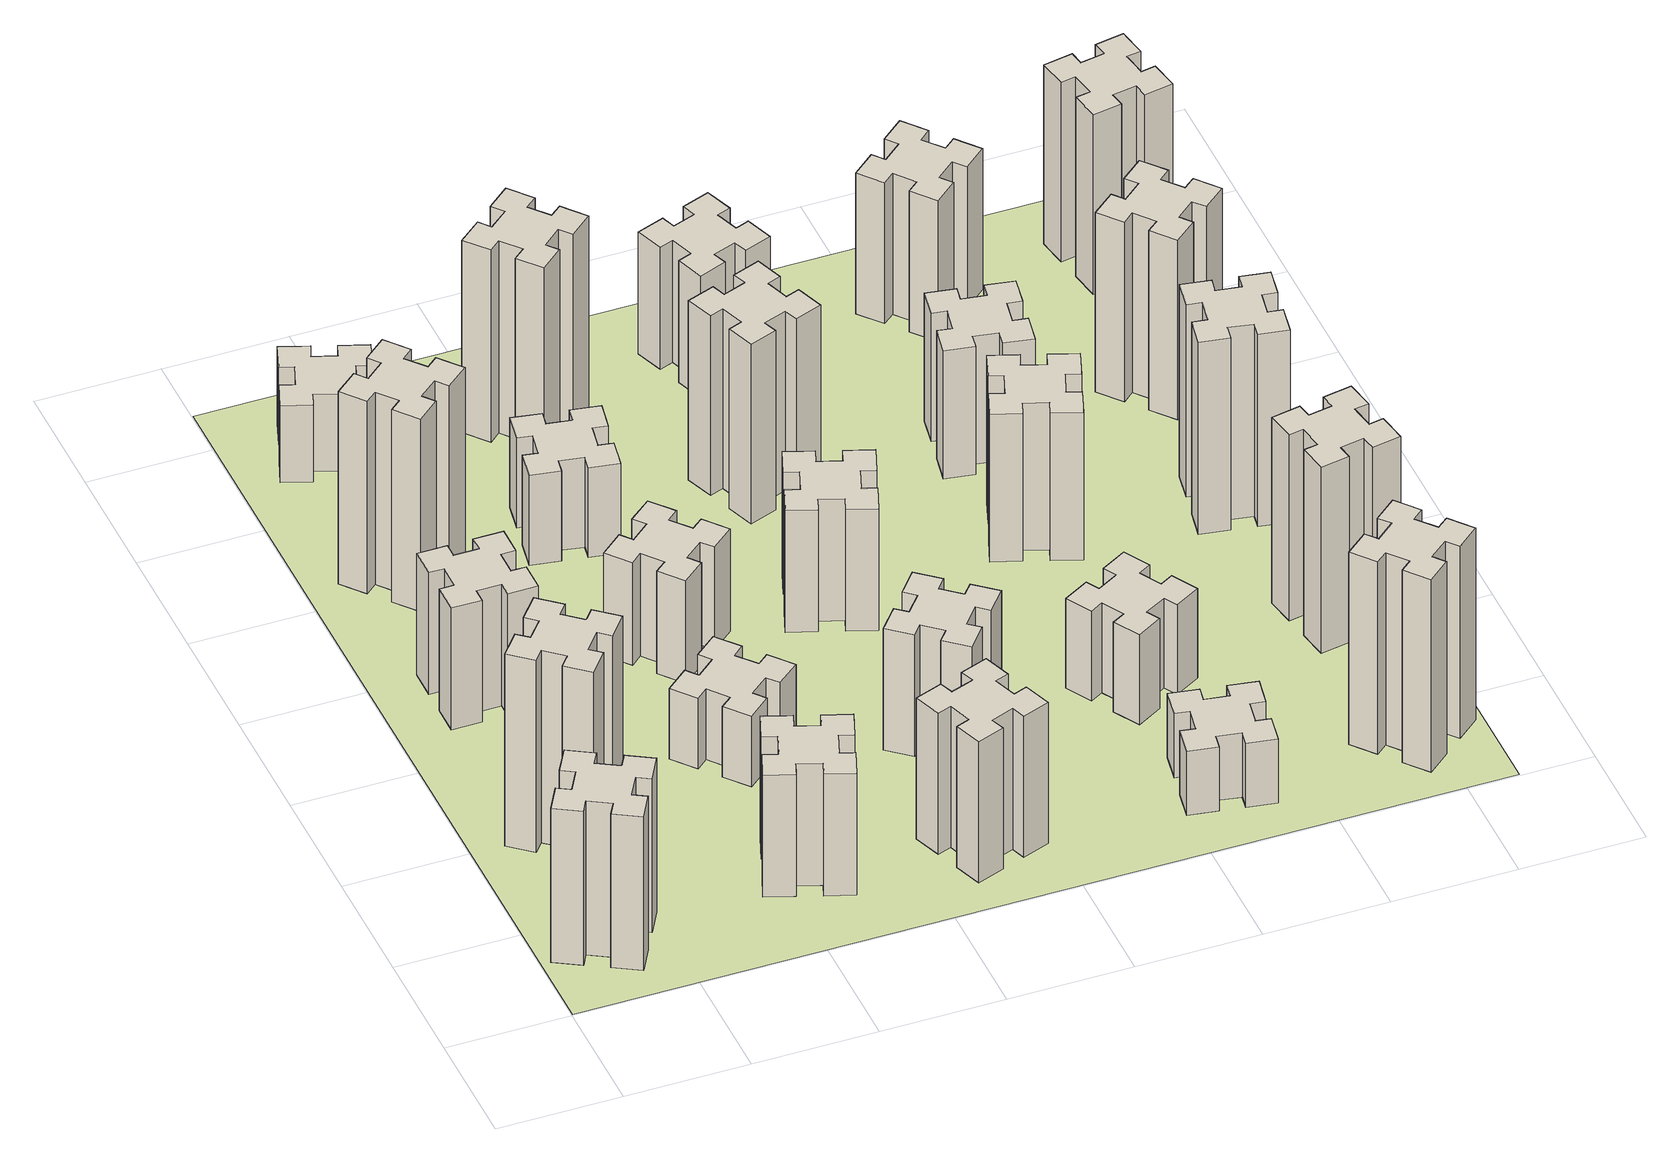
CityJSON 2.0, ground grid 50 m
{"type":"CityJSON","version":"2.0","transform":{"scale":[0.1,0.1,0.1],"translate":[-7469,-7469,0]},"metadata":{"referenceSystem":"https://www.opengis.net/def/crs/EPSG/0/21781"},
"CityObjects":{
"building1":{"type":"Building","attributes":{"class":"1000","function":"1000","usage":"1000","yearOfConstruction":2016,"roofType":"1000","measuredHeight":72,"storeysAboveGround":30,"storeysBelowGround":0},"geometry":[{"type":"Solid","lod":"1","boundaries":[[[[0,1,2,3,4,5,6,7,8,9,10,11,12,13,14,15,16,17,18,19]],[[17,16,20,21]],[[16,15,22,20]],[[15,14,23,22]],[[14,13,24,23]],[[13,12,25,24]],[[12,11,26,25]],[[11,10,27,26]],[[10,9,28,27]],[[9,8,29,28]],[[8,7,30,29]],[[7,6,31,30]],[[6,5,32,31]],[[5,4,33,32]],[[4,3,34,33]],[[3,2,35,34]],[[2,1,36,35]],[[1,0,37,36]],[[0,19,38,37]],[[19,18,39,38]],[[18,17,21,39]],[[24,25,26,27,28,29,30,31,32,33,34,35,36,37,38,39,21,20,22,23]]]]}]},
"building2":{"type":"Building","attributes":{"class":"1000","function":"1000","usage":"1000","yearOfConstruction":2016,"roofType":"1000","measuredHeight":90,"storeysAboveGround":30,"storeysBelowGround":0},"geometry":[{"type":"Solid","lod":"1","boundaries":[[[[40,41,42,43,44,45,46,47,48,49,50,51,52,53,54,55,56,57,58,59]],[[57,56,60,61]],[[56,55,62,60]],[[55,54,63,62]],[[54,53,64,63]],[[53,52,65,64]],[[52,51,66,65]],[[51,50,67,66]],[[50,49,68,67]],[[49,48,69,68]],[[48,47,70,69]],[[47,46,71,70]],[[46,45,72,71]],[[45,44,73,72]],[[44,43,74,73]],[[43,42,75,74]],[[42,41,76,75]],[[41,40,77,76]],[[40,59,78,77]],[[59,58,79,78]],[[58,57,61,79]],[[64,65,66,67,68,69,70,71,72,73,74,75,76,77,78,79,61,60,62,63]]]]}]},
"building3":{"type":"Building","attributes":{"class":"1000","function":"1000","usage":"1000","yearOfConstruction":2016,"roofType":"1000","measuredHeight":57,"storeysAboveGround":30,"storeysBelowGround":0},"geometry":[{"type":"Solid","lod":"1","boundaries":[[[[80,81,82,83,84,85,86,87,88,89,90,91,92,93,94,95,96,97,98,99]],[[97,96,100,101]],[[96,95,102,100]],[[95,94,103,102]],[[94,93,104,103]],[[93,92,105,104]],[[92,91,106,105]],[[91,90,107,106]],[[90,89,108,107]],[[89,88,109,108]],[[88,87,110,109]],[[87,86,111,110]],[[86,85,112,111]],[[85,84,113,112]],[[84,83,114,113]],[[83,82,115,114]],[[82,81,116,115]],[[81,80,117,116]],[[80,99,118,117]],[[99,98,119,118]],[[98,97,101,119]],[[104,105,106,107,108,109,110,111,112,113,114,115,116,117,118,119,101,100,102,103]]]]}]},
"building4":{"type":"Building","attributes":{"class":"1000","function":"1000","usage":"1000","yearOfConstruction":2016,"roofType":"1000","measuredHeight":90,"storeysAboveGround":30,"storeysBelowGround":0},"geometry":[{"type":"Solid","lod":"1","boundaries":[[[[120,121,122,123,124,125,126,127,128,129,130,131,132,133,134,135,136,137,138,139]],[[137,136,140,141]],[[136,135,142,140]],[[135,134,143,142]],[[134,133,144,143]],[[133,132,145,144]],[[132,131,146,145]],[[131,130,147,146]],[[130,129,148,147]],[[129,128,149,148]],[[128,127,150,149]],[[127,126,151,150]],[[126,125,152,151]],[[125,124,153,152]],[[124,123,154,153]],[[123,122,155,154]],[[122,121,156,155]],[[121,120,157,156]],[[120,139,158,157]],[[139,138,159,158]],[[138,137,141,159]],[[144,145,146,147,148,149,150,151,152,153,154,155,156,157,158,159,141,140,142,143]]]]}]},
"building5":{"type":"Building","attributes":{"class":"1000","function":"1000","usage":"1000","yearOfConstruction":2016,"roofType":"1000","measuredHeight":57,"storeysAboveGround":30,"storeysBelowGround":0},"geometry":[{"type":"Solid","lod":"1","boundaries":[[[[160,161,162,163,164,165,166,167,168,169,170,171,172,173,174,175,176,177,178,179]],[[177,176,180,181]],[[176,175,182,180]],[[175,174,183,182]],[[174,173,184,183]],[[173,172,185,184]],[[172,171,186,185]],[[171,170,187,186]],[[170,169,188,187]],[[169,168,189,188]],[[168,167,190,189]],[[167,166,191,190]],[[166,165,192,191]],[[165,164,193,192]],[[164,163,194,193]],[[163,162,195,194]],[[162,161,196,195]],[[161,160,197,196]],[[160,179,198,197]],[[179,178,199,198]],[[178,177,181,199]],[[184,185,186,187,188,189,190,191,192,193,194,195,196,197,198,199,181,180,182,183]]]]}]},
"building6":{"type":"Building","attributes":{"class":"1000","function":"1000","usage":"1000","yearOfConstruction":2016,"roofType":"1000","measuredHeight":36,"storeysAboveGround":30,"storeysBelowGround":0},"geometry":[{"type":"Solid","lod":"1","boundaries":[[[[200,201,202,203,204,205,206,207,208,209,210,211,212,213,214,215,216,217,218,219]],[[217,216,220,221]],[[216,215,222,220]],[[215,214,223,222]],[[214,213,224,223]],[[213,212,225,224]],[[212,211,226,225]],[[211,210,227,226]],[[210,209,228,227]],[[209,208,229,228]],[[208,207,230,229]],[[207,206,231,230]],[[206,205,232,231]],[[205,204,233,232]],[[204,203,234,233]],[[203,202,235,234]],[[202,201,236,235]],[[201,200,237,236]],[[200,219,238,237]],[[219,218,239,238]],[[218,217,221,239]],[[224,225,226,227,228,229,230,231,232,233,234,235,236,237,238,239,221,220,222,223]]]]}]},
"building7":{"type":"Building","attributes":{"class":"1000","function":"1000","usage":"1000","yearOfConstruction":2016,"roofType":"1000","measuredHeight":33,"storeysAboveGround":30,"storeysBelowGround":0},"geometry":[{"type":"Solid","lod":"1","boundaries":[[[[240,241,242,243,244,245,246,247,248,249,250,251,252,253,254,255,256,257,258,259]],[[257,256,260,261]],[[256,255,262,260]],[[255,254,263,262]],[[254,253,264,263]],[[253,252,265,264]],[[252,251,266,265]],[[251,250,267,266]],[[250,249,268,267]],[[249,248,269,268]],[[248,247,270,269]],[[247,246,271,270]],[[246,245,272,271]],[[245,244,273,272]],[[244,243,274,273]],[[243,242,275,274]],[[242,241,276,275]],[[241,240,277,276]],[[240,259,278,277]],[[259,258,279,278]],[[258,257,261,279]],[[264,265,266,267,268,269,270,271,272,273,274,275,276,277,278,279,261,260,262,263]]]]}]},
"building8":{"type":"Building","attributes":{"class":"1000","function":"1000","usage":"1000","yearOfConstruction":2016,"roofType":"1000","measuredHeight":48,"storeysAboveGround":30,"storeysBelowGround":0},"geometry":[{"type":"Solid","lod":"1","boundaries":[[[[280,281,282,283,284,285,286,287,288,289,290,291,292,293,294,295,296,297,298,299]],[[297,296,300,301]],[[296,295,302,300]],[[295,294,303,302]],[[294,293,304,303]],[[293,292,305,304]],[[292,291,306,305]],[[291,290,307,306]],[[290,289,308,307]],[[289,288,309,308]],[[288,287,310,309]],[[287,286,311,310]],[[286,285,312,311]],[[285,284,313,312]],[[284,283,314,313]],[[283,282,315,314]],[[282,281,316,315]],[[281,280,317,316]],[[280,299,318,317]],[[299,298,319,318]],[[298,297,301,319]],[[304,305,306,307,308,309,310,311,312,313,314,315,316,317,318,319,301,300,302,303]]]]}]},
"building9":{"type":"Building","attributes":{"class":"1000","function":"1000","usage":"1000","yearOfConstruction":2016,"roofType":"1000","measuredHeight":42,"storeysAboveGround":30,"storeysBelowGround":0},"geometry":[{"type":"Solid","lod":"1","boundaries":[[[[320,321,322,323,324,325,326,327,328,329,330,331,332,333,334,335,336,337,338,339]],[[337,336,340,341]],[[336,335,342,340]],[[335,334,343,342]],[[334,333,344,343]],[[333,332,345,344]],[[332,331,346,345]],[[331,330,347,346]],[[330,329,348,347]],[[329,328,349,348]],[[328,327,350,349]],[[327,326,351,350]],[[326,325,352,351]],[[325,324,353,352]],[[324,323,354,353]],[[323,322,355,354]],[[322,321,356,355]],[[321,320,357,356]],[[320,339,358,357]],[[339,338,359,358]],[[338,337,341,359]],[[344,345,346,347,348,349,350,351,352,353,354,355,356,357,358,359,341,340,342,343]]]]}]},
"building10":{"type":"Building","attributes":{"class":"1000","function":"1000","usage":"1000","yearOfConstruction":2016,"roofType":"1000","measuredHeight":66,"storeysAboveGround":30,"storeysBelowGround":0},"geometry":[{"type":"Solid","lod":"1","boundaries":[[[[360,361,362,363,364,365,366,367,368,369,370,371,372,373,374,375,376,377,378,379]],[[377,376,380,381]],[[376,375,382,380]],[[375,374,383,382]],[[374,373,384,383]],[[373,372,385,384]],[[372,371,386,385]],[[371,370,387,386]],[[370,369,388,387]],[[369,368,389,388]],[[368,367,390,389]],[[367,366,391,390]],[[366,365,392,391]],[[365,364,393,392]],[[364,363,394,393]],[[363,362,395,394]],[[362,361,396,395]],[[361,360,397,396]],[[360,379,398,397]],[[379,378,399,398]],[[378,377,381,399]],[[384,385,386,387,388,389,390,391,392,393,394,395,396,397,398,399,381,380,382,383]]]]}]},
"building11":{"type":"Building","attributes":{"class":"1000","function":"1000","usage":"1000","yearOfConstruction":2016,"roofType":"1000","measuredHeight":90,"storeysAboveGround":30,"storeysBelowGround":0},"geometry":[{"type":"Solid","lod":"1","boundaries":[[[[400,401,402,403,404,405,406,407,408,409,410,411,412,413,414,415,416,417,418,419]],[[417,416,420,421]],[[416,415,422,420]],[[415,414,423,422]],[[414,413,424,423]],[[413,412,425,424]],[[412,411,426,425]],[[411,410,427,426]],[[410,409,428,427]],[[409,408,429,428]],[[408,407,430,429]],[[407,406,431,430]],[[406,405,432,431]],[[405,404,433,432]],[[404,403,434,433]],[[403,402,435,434]],[[402,401,436,435]],[[401,400,437,436]],[[400,419,438,437]],[[419,418,439,438]],[[418,417,421,439]],[[424,425,426,427,428,429,430,431,432,433,434,435,436,437,438,439,421,420,422,423]]]]}]},
"building12":{"type":"Building","attributes":{"class":"1000","function":"1000","usage":"1000","yearOfConstruction":2016,"roofType":"1000","measuredHeight":57,"storeysAboveGround":30,"storeysBelowGround":0},"geometry":[{"type":"Solid","lod":"1","boundaries":[[[[440,441,442,443,444,445,446,447,448,449,450,451,452,453,454,455,456,457,458,459]],[[457,456,460,461]],[[456,455,462,460]],[[455,454,463,462]],[[454,453,464,463]],[[453,452,465,464]],[[452,451,466,465]],[[451,450,467,466]],[[450,449,468,467]],[[449,448,469,468]],[[448,447,470,469]],[[447,446,471,470]],[[446,445,472,471]],[[445,444,473,472]],[[444,443,474,473]],[[443,442,475,474]],[[442,441,476,475]],[[441,440,477,476]],[[440,459,478,477]],[[459,458,479,478]],[[458,457,461,479]],[[464,465,466,467,468,469,470,471,472,473,474,475,476,477,478,479,461,460,462,463]]]]}]},
"building13":{"type":"Building","attributes":{"class":"1000","function":"1000","usage":"1000","yearOfConstruction":2016,"roofType":"1000","measuredHeight":57,"storeysAboveGround":30,"storeysBelowGround":0},"geometry":[{"type":"Solid","lod":"1","boundaries":[[[[480,481,482,483,484,485,486,487,488,489,490,491,492,493,494,495,496,497,498,499]],[[497,496,500,501]],[[496,495,502,500]],[[495,494,503,502]],[[494,493,504,503]],[[493,492,505,504]],[[492,491,506,505]],[[491,490,507,506]],[[490,489,508,507]],[[489,488,509,508]],[[488,487,510,509]],[[487,486,511,510]],[[486,485,512,511]],[[485,484,513,512]],[[484,483,514,513]],[[483,482,515,514]],[[482,481,516,515]],[[481,480,517,516]],[[480,499,518,517]],[[499,498,519,518]],[[498,497,501,519]],[[504,505,506,507,508,509,510,511,512,513,514,515,516,517,518,519,501,500,502,503]]]]}]},
"building14":{"type":"Building","attributes":{"class":"1000","function":"1000","usage":"1000","yearOfConstruction":2016,"roofType":"1000","measuredHeight":84,"storeysAboveGround":30,"storeysBelowGround":0},"geometry":[{"type":"Solid","lod":"1","boundaries":[[[[520,521,522,523,524,525,526,527,528,529,530,531,532,533,534,535,536,537,538,539]],[[537,536,540,541]],[[536,535,542,540]],[[535,534,543,542]],[[534,533,544,543]],[[533,532,545,544]],[[532,531,546,545]],[[531,530,547,546]],[[530,529,548,547]],[[529,528,549,548]],[[528,527,550,549]],[[527,526,551,550]],[[526,525,552,551]],[[525,524,553,552]],[[524,523,554,553]],[[523,522,555,554]],[[522,521,556,555]],[[521,520,557,556]],[[520,539,558,557]],[[539,538,559,558]],[[538,537,541,559]],[[544,545,546,547,548,549,550,551,552,553,554,555,556,557,558,559,541,540,542,543]]]]}]},
"building15":{"type":"Building","attributes":{"class":"1000","function":"1000","usage":"1000","yearOfConstruction":2016,"roofType":"1000","measuredHeight":30,"storeysAboveGround":30,"storeysBelowGround":0},"geometry":[{"type":"Solid","lod":"1","boundaries":[[[[560,561,562,563,564,565,566,567,568,569,570,571,572,573,574,575,576,577,578,579]],[[577,576,580,581]],[[576,575,582,580]],[[575,574,583,582]],[[574,573,584,583]],[[573,572,585,584]],[[572,571,586,585]],[[571,570,587,586]],[[570,569,588,587]],[[569,568,589,588]],[[568,567,590,589]],[[567,566,591,590]],[[566,565,592,591]],[[565,564,593,592]],[[564,563,594,593]],[[563,562,595,594]],[[562,561,596,595]],[[561,560,597,596]],[[560,579,598,597]],[[579,578,599,598]],[[578,577,581,599]],[[584,585,586,587,588,589,590,591,592,593,594,595,596,597,598,599,581,580,582,583]]]]}]},
"building16":{"type":"Building","attributes":{"class":"1000","function":"1000","usage":"1000","yearOfConstruction":2016,"roofType":"1000","measuredHeight":57,"storeysAboveGround":30,"storeysBelowGround":0},"geometry":[{"type":"Solid","lod":"1","boundaries":[[[[600,601,602,603,604,605,606,607,608,609,610,611,612,613,614,615,616,617,618,619]],[[617,616,620,621]],[[616,615,622,620]],[[615,614,623,622]],[[614,613,624,623]],[[613,612,625,624]],[[612,611,626,625]],[[611,610,627,626]],[[610,609,628,627]],[[609,608,629,628]],[[608,607,630,629]],[[607,606,631,630]],[[606,605,632,631]],[[605,604,633,632]],[[604,603,634,633]],[[603,602,635,634]],[[602,601,636,635]],[[601,600,637,636]],[[600,619,638,637]],[[619,618,639,638]],[[618,617,621,639]],[[624,625,626,627,628,629,630,631,632,633,634,635,636,637,638,639,621,620,622,623]]]]}]},
"building17":{"type":"Building","attributes":{"class":"1000","function":"1000","usage":"1000","yearOfConstruction":2016,"roofType":"1000","measuredHeight":42,"storeysAboveGround":30,"storeysBelowGround":0},"geometry":[{"type":"Solid","lod":"1","boundaries":[[[[640,641,642,643,644,645,646,647,648,649,650,651,652,653,654,655,656,657,658,659]],[[657,656,660,661]],[[656,655,662,660]],[[655,654,663,662]],[[654,653,664,663]],[[653,652,665,664]],[[652,651,666,665]],[[651,650,667,666]],[[650,649,668,667]],[[649,648,669,668]],[[648,647,670,669]],[[647,646,671,670]],[[646,645,672,671]],[[645,644,673,672]],[[644,643,674,673]],[[643,642,675,674]],[[642,641,676,675]],[[641,640,677,676]],[[640,659,678,677]],[[659,658,679,678]],[[658,657,661,679]],[[664,665,666,667,668,669,670,671,672,673,674,675,676,677,678,679,661,660,662,663]]]]}]},
"building18":{"type":"Building","attributes":{"class":"1000","function":"1000","usage":"1000","yearOfConstruction":2016,"roofType":"1000","measuredHeight":69,"storeysAboveGround":30,"storeysBelowGround":0},"geometry":[{"type":"Solid","lod":"1","boundaries":[[[[680,681,682,683,684,685,686,687,688,689,690,691,692,693,694,695,696,697,698,699]],[[697,696,700,701]],[[696,695,702,700]],[[695,694,703,702]],[[694,693,704,703]],[[693,692,705,704]],[[692,691,706,705]],[[691,690,707,706]],[[690,689,708,707]],[[689,688,709,708]],[[688,687,710,709]],[[687,686,711,710]],[[686,685,712,711]],[[685,684,713,712]],[[684,683,714,713]],[[683,682,715,714]],[[682,681,716,715]],[[681,680,717,716]],[[680,699,718,717]],[[699,698,719,718]],[[698,697,701,719]],[[704,705,706,707,708,709,710,711,712,713,714,715,716,717,718,719,701,700,702,703]]]]}]},
"building19":{"type":"Building","attributes":{"class":"1000","function":"1000","usage":"1000","yearOfConstruction":2016,"roofType":"1000","measuredHeight":60,"storeysAboveGround":30,"storeysBelowGround":0},"geometry":[{"type":"Solid","lod":"1","boundaries":[[[[720,721,722,723,724,725,726,727,728,729,730,731,732,733,734,735,736,737,738,739]],[[737,736,740,741]],[[736,735,742,740]],[[735,734,743,742]],[[734,733,744,743]],[[733,732,745,744]],[[732,731,746,745]],[[731,730,747,746]],[[730,729,748,747]],[[729,728,749,748]],[[728,727,750,749]],[[727,726,751,750]],[[726,725,752,751]],[[725,724,753,752]],[[724,723,754,753]],[[723,722,755,754]],[[722,721,756,755]],[[721,720,757,756]],[[720,739,758,757]],[[739,738,759,758]],[[738,737,741,759]],[[744,745,746,747,748,749,750,751,752,753,754,755,756,757,758,759,741,740,742,743]]]]}]},
"building20":{"type":"Building","attributes":{"class":"1000","function":"1000","usage":"1000","yearOfConstruction":2016,"roofType":"1000","measuredHeight":90,"storeysAboveGround":30,"storeysBelowGround":0},"geometry":[{"type":"Solid","lod":"1","boundaries":[[[[760,761,762,763,764,765,766,767,768,769,770,771,772,773,774,775,776,777,778,779]],[[777,776,780,781]],[[776,775,782,780]],[[775,774,783,782]],[[774,773,784,783]],[[773,772,785,784]],[[772,771,786,785]],[[771,770,787,786]],[[770,769,788,787]],[[769,768,789,788]],[[768,767,790,789]],[[767,766,791,790]],[[766,765,792,791]],[[765,764,793,792]],[[764,763,794,793]],[[763,762,795,794]],[[762,761,796,795]],[[761,760,797,796]],[[760,779,798,797]],[[779,778,799,798]],[[778,777,781,799]],[[784,785,786,787,788,789,790,791,792,793,794,795,796,797,798,799,781,780,782,783]]]]}]},
"building21":{"type":"Building","attributes":{"class":"1000","function":"1000","usage":"1000","yearOfConstruction":2016,"roofType":"1000","measuredHeight":66,"storeysAboveGround":30,"storeysBelowGround":0},"geometry":[{"type":"Solid","lod":"1","boundaries":[[[[800,801,802,803,804,805,806,807,808,809,810,811,812,813,814,815,816,817,818,819]],[[817,816,820,821]],[[816,815,822,820]],[[815,814,823,822]],[[814,813,824,823]],[[813,812,825,824]],[[812,811,826,825]],[[811,810,827,826]],[[810,809,828,827]],[[809,808,829,828]],[[808,807,830,829]],[[807,806,831,830]],[[806,805,832,831]],[[805,804,833,832]],[[804,803,834,833]],[[803,802,835,834]],[[802,801,836,835]],[[801,800,837,836]],[[800,819,838,837]],[[819,818,839,838]],[[818,817,821,839]],[[824,825,826,827,828,829,830,831,832,833,834,835,836,837,838,839,821,820,822,823]]]]}]},
"building22":{"type":"Building","attributes":{"class":"1000","function":"1000","usage":"1000","yearOfConstruction":2016,"roofType":"1000","measuredHeight":87,"storeysAboveGround":30,"storeysBelowGround":0},"geometry":[{"type":"Solid","lod":"1","boundaries":[[[[840,841,842,843,844,845,846,847,848,849,850,851,852,853,854,855,856,857,858,859]],[[857,856,860,861]],[[856,855,862,860]],[[855,854,863,862]],[[854,853,864,863]],[[853,852,865,864]],[[852,851,866,865]],[[851,850,867,866]],[[850,849,868,867]],[[849,848,869,868]],[[848,847,870,869]],[[847,846,871,870]],[[846,845,872,871]],[[845,844,873,872]],[[844,843,874,873]],[[843,842,875,874]],[[842,841,876,875]],[[841,840,877,876]],[[840,859,878,877]],[[859,858,879,878]],[[858,857,861,879]],[[864,865,866,867,868,869,870,871,872,873,874,875,876,877,878,879,861,860,862,863]]]]}]},
"building23":{"type":"Building","attributes":{"class":"1000","function":"1000","usage":"1000","yearOfConstruction":2016,"roofType":"1000","measuredHeight":90,"storeysAboveGround":30,"storeysBelowGround":0},"geometry":[{"type":"Solid","lod":"1","boundaries":[[[[880,881,882,883,884,885,886,887,888,889,890,891,892,893,894,895,896,897,898,899]],[[897,896,900,901]],[[896,895,902,900]],[[895,894,903,902]],[[894,893,904,903]],[[893,892,905,904]],[[892,891,906,905]],[[891,890,907,906]],[[890,889,908,907]],[[889,888,909,908]],[[888,887,910,909]],[[887,886,911,910]],[[886,885,912,911]],[[885,884,913,912]],[[884,883,914,913]],[[883,882,915,914]],[[882,881,916,915]],[[881,880,917,916]],[[880,899,918,917]],[[899,898,919,918]],[[898,897,901,919]],[[904,905,906,907,908,909,910,911,912,913,914,915,916,917,918,919,901,900,902,903]]]]}]},
"building24":{"type":"Building","attributes":{"class":"1000","function":"1000","usage":"1000","yearOfConstruction":2016,"roofType":"1000","measuredHeight":84,"storeysAboveGround":30,"storeysBelowGround":0},"geometry":[{"type":"Solid","lod":"1","boundaries":[[[[920,921,922,923,924,925,926,927,928,929,930,931,932,933,934,935,936,937,938,939]],[[937,936,940,941]],[[936,935,942,940]],[[935,934,943,942]],[[934,933,944,943]],[[933,932,945,944]],[[932,931,946,945]],[[931,930,947,946]],[[930,929,948,947]],[[929,928,949,948]],[[928,927,950,949]],[[927,926,951,950]],[[926,925,952,951]],[[925,924,953,952]],[[924,923,954,953]],[[923,922,955,954]],[[922,921,956,955]],[[921,920,957,956]],[[920,939,958,957]],[[939,938,959,958]],[[938,937,941,959]],[[944,945,946,947,948,949,950,951,952,953,954,955,956,957,958,959,941,940,942,943]]]]}]},
"building25":{"type":"Building","attributes":{"class":"1000","function":"1000","usage":"1000","yearOfConstruction":2016,"roofType":"1000","measuredHeight":84,"storeysAboveGround":30,"storeysBelowGround":0},"geometry":[{"type":"Solid","lod":"1","boundaries":[[[[960,961,962,963,964,965,966,967,968,969,970,971,972,973,974,975,976,977,978,979]],[[977,976,980,981]],[[976,975,982,980]],[[975,974,983,982]],[[974,973,984,983]],[[973,972,985,984]],[[972,971,986,985]],[[971,970,987,986]],[[970,969,988,987]],[[969,968,989,988]],[[968,967,990,989]],[[967,966,991,990]],[[966,965,992,991]],[[965,964,993,992]],[[964,963,994,993]],[[963,962,995,994]],[[962,961,996,995]],[[961,960,997,996]],[[960,979,998,997]],[[979,978,999,998]],[[978,977,981,999]],[[984,985,986,987,988,989,990,991,992,993,994,995,996,997,998,999,981,980,982,983]]]]}]},
"landuse1":{"type":"LandUse","attributes":{"name":"plot1","function":"1010"},"geometry":[{"type":"MultiSurface","lod":"1","boundaries":[[[1000,1001,1002,1003]]]}]}
},
"vertices":[
[177,305,0],[264,255,0],[234,203,0],[338,143,0],[398,247,0],[346,277,0],[396,364,0],[448,334,0],[508,438,0],[404,498,0],[374,446,0],[287,496,0],[317,548,0],[213,608,0],[153,504,0],[205,474,0],[155,387,0],[103,417,0],[43,313,0],[147,253,0],[155,387,720],[103,417,720],[205,474,720],[153,504,720],[213,608,720],[317,548,720],[287,496,720],[374,446,720],[404,498,720],[508,438,720],[448,334,720],[396,364,720],[346,277,720],[398,247,720],[338,143,720],[234,203,720],[264,255,720],[177,305,720],[147,253,720],[43,313,720],
[484,1067,0],[408,1132,0],[446,1178,0],[354,1255,0],[277,1163,0],[323,1124,0],[259,1048,0],[213,1086,0],[136,994,0],[228,917,0],[266,963,0],[343,899,0],[304,853,0],[396,776,0],[473,868,0],[427,906,0],[492,983,0],[538,944,0],[615,1036,0],[523,1113,0],[492,983,900],[538,944,900],[427,906,900],[473,868,900],[396,776,900],[304,853,900],[343,899,900],[266,963,900],[228,917,900],[136,994,900],[213,1086,900],[259,1048,900],[323,1124,900],[277,1163,900],[354,1255,900],[446,1178,900],[408,1132,900],[484,1067,900],[523,1113,900],[615,1036,900],
[425,1965,0],[325,1965,0],[325,2025,0],[205,2025,0],[205,1905,0],[265,1905,0],[265,1805,0],[205,1805,0],[205,1685,0],[325,1685,0],[325,1745,0],[425,1745,0],[425,1685,0],[545,1685,0],[545,1805,0],[485,1805,0],[485,1905,0],[545,1905,0],[545,2025,0],[425,2025,0],[485,1905,570],[545,1905,570],[485,1805,570],[545,1805,570],[545,1685,570],[425,1685,570],[425,1745,570],[325,1745,570],[325,1685,570],[205,1685,570],[205,1805,570],[265,1805,570],[265,1905,570],[205,1905,570],[205,2025,570],[325,2025,570],[325,1965,570],[425,1965,570],[425,2025,570],[545,2025,570],
[492,2628,0],[427,2704,0],[473,2743,0],[396,2835,0],[304,2758,0],[343,2712,0],[266,2647,0],[228,2693,0],[136,2616,0],[213,2524,0],[259,2563,0],[323,2486,0],[277,2448,0],[354,2356,0],[446,2433,0],[408,2479,0],[484,2543,0],[523,2497,0],[615,2574,0],[538,2666,0],[484,2543,900],[523,2497,900],[408,2479,900],[446,2433,900],[354,2356,900],[277,2448,900],[323,2486,900],[259,2563,900],[213,2524,900],[136,2616,900],[228,2693,900],[266,2647,900],[343,2712,900],[304,2758,900],[396,2835,900],[473,2743,900],[427,2704,900],[492,2628,900],[538,2666,900],[615,2574,900],
[1202,391,0],[1236,485,0],[1292,464,0],[1333,577,0],[1220,618,0],[1200,562,0],[1106,596,0],[1127,652,0],[1014,693,0],[973,580,0],[1029,560,0],[995,466,0],[939,487,0],[897,374,0],[1010,333,0],[1031,389,0],[1125,355,0],[1104,299,0],[1217,257,0],[1258,370,0],[1125,355,570],[1104,299,570],[1031,389,570],[1010,333,570],[897,374,570],[939,487,570],[995,466,570],[1029,560,570],[973,580,570],[1014,693,570],[1127,652,570],[1106,596,570],[1200,562,570],[1220,618,570],[1333,577,570],[1292,464,570],[1236,485,570],[1202,391,570],[1258,370,570],[1217,257,570],
[462,3251,0],[496,3345,0],[552,3324,0],[593,3437,0],[480,3478,0],[460,3422,0],[366,3456,0],[387,3512,0],[274,3553,0],[233,3440,0],[289,3420,0],[255,3326,0],[199,3347,0],[157,3234,0],[270,3193,0],[291,3249,0],[385,3215,0],[364,3159,0],[477,3117,0],[518,3230,0],[385,3215,360],[364,3159,360],[291,3249,360],[270,3193,360],[157,3234,360],[199,3347,360],[255,3326,360],[289,3420,360],[233,3440,360],[274,3553,360],[387,3512,360],[366,3456,360],[460,3422,360],[480,3478,360],[593,3437,360],[552,3324,360],[496,3345,360],[462,3251,360],[518,3230,360],[477,3117,360],
[1083,1332,0],[1006,1267,0],[968,1313,0],[876,1236,0],[953,1144,0],[999,1183,0],[1063,1106,0],[1017,1068,0],[1094,976,0],[1186,1053,0],[1148,1099,0],[1224,1163,0],[1263,1117,0],[1355,1194,0],[1278,1286,0],[1232,1248,0],[1167,1324,0],[1213,1363,0],[1136,1455,0],[1044,1378,0],[1167,1324,330],[1213,1363,330],[1232,1248,330],[1278,1286,330],[1355,1194,330],[1263,1117,330],[1224,1163,330],[1148,1099,330],[1186,1053,330],[1094,976,330],[1017,1068,330],[1063,1106,330],[999,1183,330],[953,1144,330],[876,1236,330],[968,1313,330],[1006,1267,330],[1083,1332,330],[1044,1378,330],[1136,1455,330],
[1083,1972,0],[1006,1907,0],[968,1953,0],[876,1876,0],[953,1784,0],[999,1823,0],[1063,1746,0],[1017,1708,0],[1094,1616,0],[1186,1693,0],[1148,1739,0],[1224,1803,0],[1263,1757,0],[1355,1834,0],[1278,1926,0],[1232,1888,0],[1167,1964,0],[1213,2003,0],[1136,2095,0],[1044,2018,0],[1167,1964,480],[1213,2003,480],[1232,1888,480],[1278,1926,480],[1355,1834,480],[1263,1757,480],[1224,1803,480],[1148,1739,480],[1186,1693,480],[1094,1616,480],[1017,1708,480],[1063,1746,480],[999,1823,480],[953,1784,480],[876,1876,480],[968,1953,480],[1006,1907,480],[1083,1972,480],[1044,2018,480],[1136,2095,480],
[1115,2527,0],[1132,2625,0],[1191,2615,0],[1212,2733,0],[1094,2754,0],[1084,2695,0],[985,2712,0],[996,2771,0],[877,2792,0],[857,2674,0],[916,2664,0],[898,2565,0],[839,2576,0],[818,2457,0],[937,2437,0],[947,2496,0],[1045,2478,0],[1035,2419,0],[1153,2398,0],[1174,2517,0],[1045,2478,420],[1035,2419,420],[947,2496,420],[937,2437,420],[818,2457,420],[839,2576,420],[898,2565,420],[916,2664,420],[857,2674,420],[877,2792,420],[996,2771,420],[985,2712,420],[1084,2695,420],[1094,2754,420],[1212,2733,420],[1191,2615,420],[1132,2625,420],[1115,2527,420],[1174,2517,420],[1153,2398,420],
[1765,496,0],[1671,462,0],[1650,518,0],[1537,477,0],[1579,364,0],[1635,385,0],[1669,291,0],[1613,270,0],[1654,157,0],[1767,199,0],[1746,255,0],[1840,289,0],[1860,233,0],[1973,274,0],[1932,387,0],[1876,366,0],[1842,460,0],[1898,480,0],[1857,593,0],[1744,552,0],[1842,460,660],[1898,480,660],[1876,366,660],[1932,387,660],[1973,274,660],[1860,233,660],[1840,289,660],[1746,255,660],[1767,199,660],[1654,157,660],[1613,270,660],[1669,291,660],[1635,385,660],[1579,364,660],[1537,477,660],[1650,518,660],[1671,462,660],[1765,496,660],[1744,552,660],[1857,593,660],
[999,3203,0],[1063,3126,0],[1017,3088,0],[1094,2996,0],[1186,3073,0],[1148,3119,0],[1224,3183,0],[1263,3137,0],[1355,3214,0],[1278,3306,0],[1232,3268,0],[1167,3344,0],[1213,3383,0],[1136,3475,0],[1044,3398,0],[1083,3352,0],[1006,3287,0],[968,3333,0],[876,3256,0],[953,3164,0],[1006,3287,900],[968,3333,900],[1083,3352,900],[1044,3398,900],[1136,3475,900],[1213,3383,900],[1167,3344,900],[1232,3268,900],[1278,3306,900],[1355,3214,900],[1263,3137,900],[1224,3183,900],[1148,3119,900],[1186,3073,900],[1094,2996,900],[1017,3088,900],[1063,3126,900],[999,3203,900],[953,3164,900],[876,3256,900],
[1803,1124,0],[1739,1048,0],[1693,1086,0],[1616,994,0],[1708,917,0],[1746,963,0],[1823,899,0],[1784,853,0],[1876,776,0],[1953,868,0],[1907,906,0],[1972,983,0],[2018,944,0],[2095,1036,0],[2003,1113,0],[1964,1067,0],[1888,1132,0],[1926,1178,0],[1834,1255,0],[1757,1163,0],[1888,1132,570],[1926,1178,570],[1964,1067,570],[2003,1113,570],[2095,1036,570],[2018,944,570],[1972,983,570],[1907,906,570],[1953,868,570],[1876,776,570],[1784,853,570],[1823,899,570],[1746,963,570],[1708,917,570],[1616,994,570],[1693,1086,570],[1739,1048,570],[1803,1124,570],[1757,1163,570],[1834,1255,570],
[1842,1771,0],[1876,1865,0],[1932,1844,0],[1973,1957,0],[1860,1998,0],[1840,1942,0],[1746,1976,0],[1767,2032,0],[1654,2073,0],[1613,1960,0],[1669,1940,0],[1635,1846,0],[1579,1867,0],[1537,1754,0],[1650,1713,0],[1671,1769,0],[1765,1735,0],[1744,1679,0],[1857,1637,0],[1898,1750,0],[1765,1735,570],[1744,1679,570],[1671,1769,570],[1650,1713,570],[1537,1754,570],[1579,1867,570],[1635,1846,570],[1669,1940,570],[1613,1960,570],[1654,2073,570],[1767,2032,570],[1746,1976,570],[1840,1942,570],[1860,1998,570],[1973,1957,570],[1932,1844,570],[1876,1865,570],[1842,1771,570],[1898,1750,570],[1857,1637,570],
[1876,2586,0],[1842,2680,0],[1898,2700,0],[1857,2813,0],[1744,2772,0],[1765,2716,0],[1671,2682,0],[1650,2738,0],[1537,2697,0],[1579,2584,0],[1635,2605,0],[1669,2511,0],[1613,2490,0],[1654,2377,0],[1767,2419,0],[1746,2475,0],[1840,2509,0],[1860,2453,0],[1973,2494,0],[1932,2607,0],[1840,2509,840],[1860,2453,840],[1746,2475,840],[1767,2419,840],[1654,2377,840],[1613,2490,840],[1669,2511,840],[1635,2605,840],[1579,2584,840],[1537,2697,840],[1650,2738,840],[1671,2682,840],[1765,2716,840],[1744,2772,840],[1857,2813,840],[1898,2700,840],[1842,2680,840],[1876,2586,840],[1932,2607,840],[1973,2494,840],
[2596,444,0],[2578,345,0],[2519,356,0],[2498,237,0],[2617,217,0],[2627,276,0],[2725,258,0],[2715,199,0],[2833,178,0],[2854,297,0],[2795,307,0],[2812,405,0],[2871,395,0],[2892,513,0],[2774,534,0],[2764,475,0],[2665,492,0],[2676,551,0],[2557,572,0],[2537,454,0],[2665,492,300],[2676,551,300],[2764,475,300],[2774,534,300],[2892,513,300],[2871,395,300],[2812,405,300],[2795,307,300],[2854,297,300],[2833,178,300],[2715,199,300],[2725,258,300],[2627,276,300],[2617,217,300],[2498,237,300],[2519,356,300],[2578,345,300],[2596,444,300],[2537,454,300],[2557,572,300],
[1846,3215,0],[1940,3249,0],[1960,3193,0],[2073,3234,0],[2032,3347,0],[1976,3326,0],[1942,3420,0],[1998,3440,0],[1957,3553,0],[1844,3512,0],[1865,3456,0],[1771,3422,0],[1750,3478,0],[1637,3437,0],[1679,3324,0],[1735,3345,0],[1769,3251,0],[1713,3230,0],[1754,3117,0],[1867,3159,0],[1769,3251,570],[1713,3230,570],[1735,3345,570],[1679,3324,570],[1637,3437,570],[1750,3478,570],[1771,3422,570],[1865,3456,570],[1844,3512,570],[1957,3553,570],[1998,3440,570],[1942,3420,570],[1976,3326,570],[2032,3347,570],[2073,3234,570],[1960,3193,570],[1940,3249,570],[1846,3215,570],[1867,3159,570],[1754,3117,570],
[2716,1027,0],[2666,1114,0],[2718,1144,0],[2658,1248,0],[2554,1188,0],[2584,1136,0],[2497,1086,0],[2467,1138,0],[2363,1078,0],[2423,974,0],[2475,1004,0],[2525,917,0],[2473,887,0],[2533,783,0],[2637,843,0],[2607,895,0],[2694,945,0],[2724,893,0],[2828,953,0],[2768,1057,0],[2694,945,420],[2724,893,420],[2607,895,420],[2637,843,420],[2533,783,420],[2473,887,420],[2525,917,420],[2475,1004,420],[2423,974,420],[2363,1078,420],[2467,1138,420],[2497,1086,420],[2584,1136,420],[2554,1188,420],[2658,1248,420],[2718,1144,420],[2666,1114,420],[2716,1027,420],[2768,1057,420],[2828,953,420],
[2682,1871,0],[2716,1965,0],[2772,1944,0],[2813,2057,0],[2700,2098,0],[2680,2042,0],[2586,2076,0],[2607,2132,0],[2494,2173,0],[2453,2060,0],[2509,2040,0],[2475,1946,0],[2419,1967,0],[2377,1854,0],[2490,1813,0],[2511,1869,0],[2605,1835,0],[2584,1779,0],[2697,1737,0],[2738,1850,0],[2605,1835,690],[2584,1779,690],[2511,1869,690],[2490,1813,690],[2377,1854,690],[2419,1967,690],[2475,1946,690],[2509,2040,690],[2453,2060,690],[2494,2173,690],[2607,2132,690],[2586,2076,690],[2680,2042,690],[2700,2098,690],[2813,2057,690],[2772,1944,690],[2716,1965,690],[2682,1871,690],[2738,1850,690],[2697,1737,690],
[2496,2564,0],[2478,2465,0],[2419,2476,0],[2398,2357,0],[2517,2337,0],[2527,2396,0],[2625,2378,0],[2615,2319,0],[2733,2298,0],[2754,2417,0],[2695,2427,0],[2712,2525,0],[2771,2515,0],[2792,2633,0],[2674,2654,0],[2664,2595,0],[2565,2612,0],[2576,2671,0],[2457,2692,0],[2437,2574,0],[2565,2612,600],[2576,2671,600],[2664,2595,600],[2674,2654,600],[2792,2633,600],[2771,2515,600],[2712,2525,600],[2695,2427,600],[2754,2417,600],[2733,2298,600],[2615,2319,600],[2625,2378,600],[2527,2396,600],[2517,2337,600],[2398,2357,600],[2419,2476,600],[2478,2465,600],[2496,2564,600],[2437,2574,600],[2457,2692,600],
[3468,259,0],[3544,323,0],[3583,277,0],[3675,354,0],[3598,446,0],[3552,408,0],[3487,484,0],[3533,523,0],[3456,615,0],[3364,538,0],[3403,492,0],[3326,427,0],[3288,473,0],[3196,396,0],[3273,304,0],[3319,343,0],[3383,266,0],[3337,228,0],[3414,136,0],[3506,213,0],[3383,266,900],[3337,228,900],[3319,343,900],[3273,304,900],[3196,396,900],[3288,473,900],[3326,427,900],[3403,492,900],[3364,538,900],[3456,615,900],[3533,523,900],[3487,484,900],[3552,408,900],[3598,446,900],[3675,354,900],[3583,277,900],[3544,323,900],[3468,259,900],[3506,213,900],[3414,136,900],
[2812,3368,0],[2747,3444,0],[2793,3483,0],[2716,3575,0],[2624,3498,0],[2663,3452,0],[2586,3387,0],[2548,3433,0],[2456,3356,0],[2533,3264,0],[2579,3303,0],[2643,3226,0],[2597,3188,0],[2674,3096,0],[2766,3173,0],[2728,3219,0],[2804,3283,0],[2843,3237,0],[2935,3314,0],[2858,3406,0],[2804,3283,660],[2843,3237,660],[2728,3219,660],[2766,3173,660],[2674,3096,660],[2597,3188,660],[2643,3226,660],[2579,3303,660],[2533,3264,660],[2456,3356,660],[2548,3433,660],[2586,3387,660],[2663,3452,660],[2624,3498,660],[2716,3575,660],[2793,3483,660],[2747,3444,660],[2812,3368,660],[2858,3406,660],[2935,3314,660],
[3405,998,0],[3504,1016,0],[3514,957,0],[3632,977,0],[3611,1096,0],[3552,1085,0],[3535,1184,0],[3594,1194,0],[3573,1312,0],[3455,1291,0],[3465,1232,0],[3367,1215,0],[3357,1274,0],[3238,1253,0],[3259,1135,0],[3318,1145,0],[3336,1047,0],[3277,1037,0],[3297,918,0],[3416,939,0],[3336,1047,870],[3277,1037,870],[3318,1145,870],[3259,1135,870],[3238,1253,870],[3357,1274,870],[3367,1215,870],[3465,1232,870],[3455,1291,870],[3573,1312,870],[3594,1194,870],[3535,1184,870],[3552,1085,870],[3611,1096,870],[3632,977,870],[3514,957,870],[3504,1016,870],[3405,998,870],[3416,939,870],[3297,918,870],
[3435,1787,0],[3452,1885,0],[3511,1875,0],[3532,1993,0],[3414,2014,0],[3404,1955,0],[3305,1972,0],[3316,2031,0],[3197,2052,0],[3177,1934,0],[3236,1924,0],[3218,1825,0],[3159,1836,0],[3138,1717,0],[3257,1697,0],[3267,1756,0],[3365,1738,0],[3355,1679,0],[3473,1658,0],[3494,1777,0],[3365,1738,900],[3355,1679,900],[3267,1756,900],[3257,1697,900],[3138,1717,900],[3159,1836,900],[3218,1825,900],[3236,1924,900],[3177,1934,900],[3197,2052,900],[3316,2031,900],[3305,1972,900],[3404,1955,900],[3414,2014,900],[3532,1993,900],[3511,1875,900],[3452,1885,900],[3435,1787,900],[3494,1777,900],[3473,1658,900],
[3452,2628,0],[3387,2704,0],[3433,2743,0],[3356,2835,0],[3264,2758,0],[3303,2712,0],[3226,2647,0],[3188,2693,0],[3096,2616,0],[3173,2524,0],[3219,2563,0],[3283,2486,0],[3237,2448,0],[3314,2356,0],[3406,2433,0],[3368,2479,0],[3444,2543,0],[3483,2497,0],[3575,2574,0],[3498,2666,0],[3444,2543,840],[3483,2497,840],[3368,2479,840],[3406,2433,840],[3314,2356,840],[3237,2448,840],[3283,2486,840],[3219,2563,840],[3173,2524,840],[3096,2616,840],[3188,2693,840],[3226,2647,840],[3303,2712,840],[3264,2758,840],[3356,2835,840],[3433,2743,840],[3387,2704,840],[3452,2628,840],[3498,2666,840],[3575,2574,840],
[3552,3305,0],[3535,3404,0],[3594,3414,0],[3573,3532,0],[3455,3511,0],[3465,3452,0],[3367,3435,0],[3357,3494,0],[3238,3473,0],[3259,3355,0],[3318,3365,0],[3336,3267,0],[3277,3257,0],[3297,3138,0],[3416,3159,0],[3405,3218,0],[3504,3236,0],[3514,3177,0],[3632,3197,0],[3611,3316,0],[3504,3236,840],[3514,3177,840],[3405,3218,840],[3416,3159,840],[3297,3138,840],[3277,3257,840],[3336,3267,840],[3318,3365,840],[3259,3355,840],[3238,3473,840],[3357,3494,840],[3367,3435,840],[3465,3452,840],[3455,3511,840],[3573,3532,840],[3594,3414,840],[3535,3404,840],[3552,3305,840],[3611,3316,840],[3632,3197,840],
[5,3705,0],[3705,3705,0],[3705,5,0],[5,5,0]
]}
